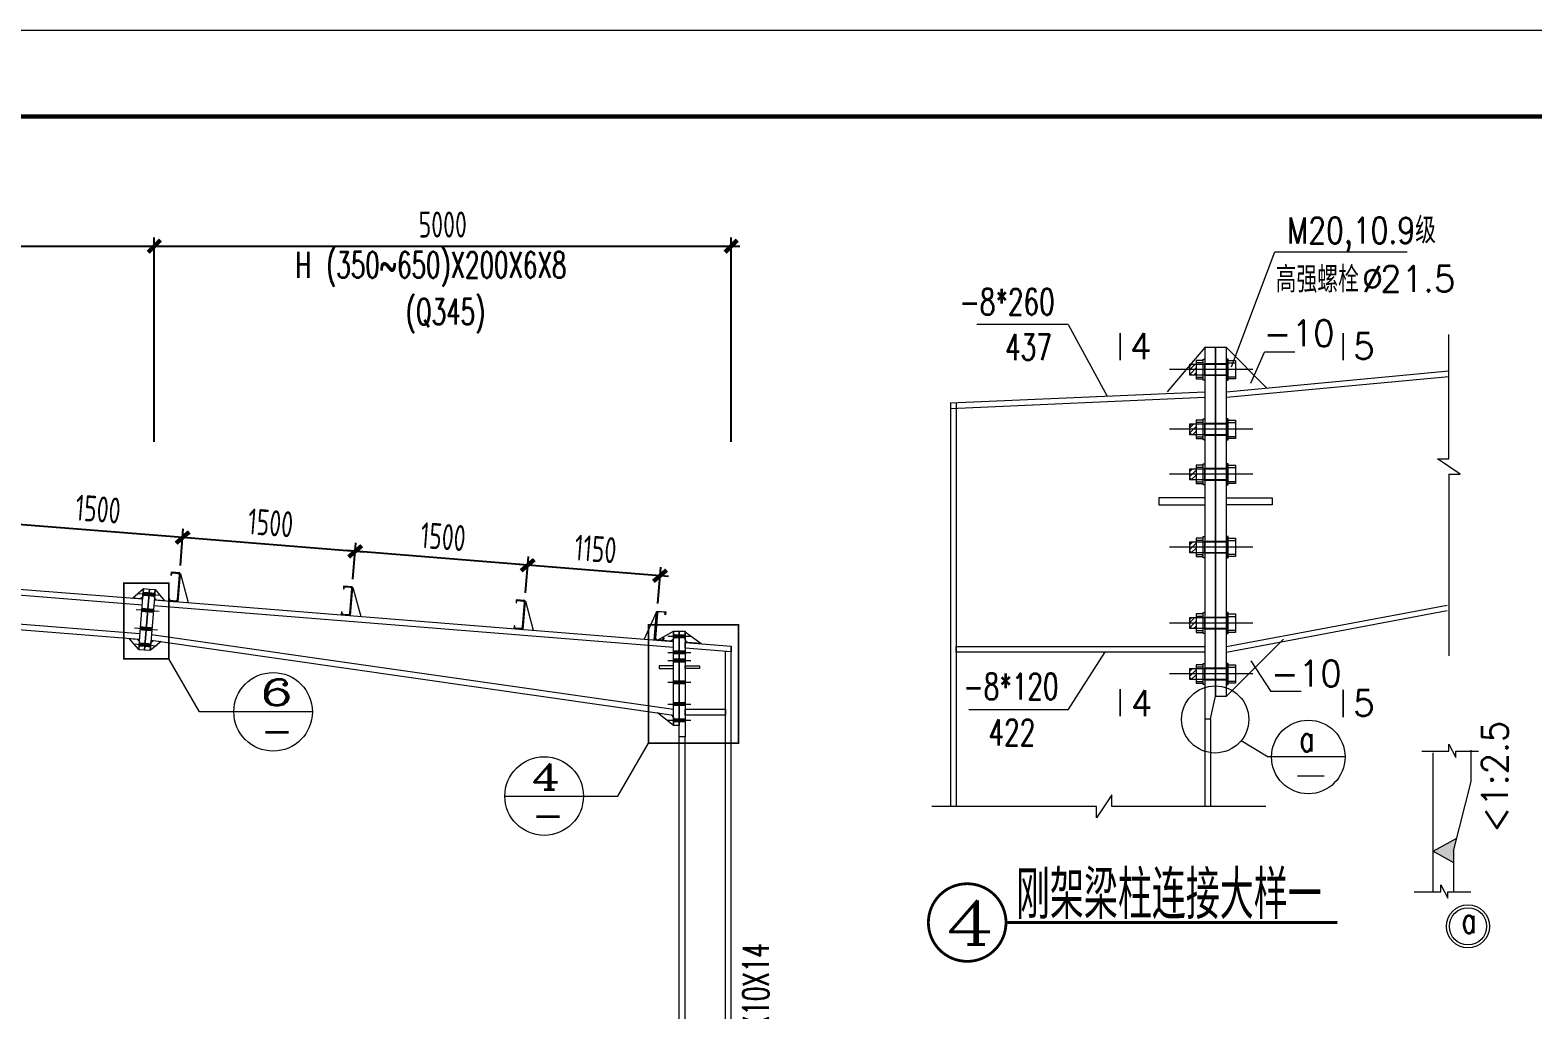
# Model space of a CAD drawing. Header units: millimetres. Extents: x 19781 to 898973, y -947928 to -267362.
# Drawn here: x 649270 to 675319, y -454923 to -437940 of the extents above; entities that cross this region are included whole.
import ezdxf

# ---------------------------------------------------------------- set-up
doc = ezdxf.new("R2010")
doc.units = ezdxf.units.MM
doc.header["$LTSCALE"] = 100
doc.linetypes.add('DOTE', pattern=[2.42, 2, -0.2, 0.02, -0.2])
doc.layers.get('0').update_dxf_attribs({"lineweight": 18})
for name, color, linetype, lineweight in [('1000', 2, 'Continuous', 18), ('11', 3, 'Continuous', 18), ('114', 2, 'Continuous', 18), ('14', 2, 'Continuous', 18), ('AXIS', 3, 'Continuous', 18), ('BORDER', 7, 'Continuous', 18), ('DIM', 3, 'Continuous', 18), ('DIM_IDEN', 3, 'Continuous', 18), ('DOTE', 1, 'DOTE', 18), ('J', 4, 'Continuous', 18), ('PUB_TEXT', 7, 'Continuous', 18), ('TC', 151, 'Continuous', 18), ('卫浴', 7, 'Continuous', 18), ('字体_编号', 4, 'Continuous', 18), ('数字', 3, 'Continuous', 20), ('标注', 4, 'Continuous', 18), ('螺栓孔标注', 253, 'Continuous', 18)]:
    doc.layers.add(name, color=color, linetype=linetype, lineweight=lineweight)
doc.styles.add('7MMCN', font='simplex.shx', dxfattribs={"width": 0.7, "bigfont": 'hztxt.shx'})
doc.styles.add('_HZTXT', font='txt.shx', dxfattribs={"width": 0.7, "bigfont": 'hztxt.shx'})
doc.styles.add('_TCH_LABEL', font='complex.shx', dxfattribs={"bigfont": 'gbcbig.shx'})
doc.styles.add('dim_font', font='simplex.shx', dxfattribs={"width": 0.8, "bigfont": 'gbcbig.shx'})
doc.styles.add('HZ1', font='txt.shx', dxfattribs={"bigfont": 'hztxt.shx'})
doc.styles.add('TSSD_REIN', font='tssdeng.shx', dxfattribs={"width": 0.7, "bigfont": 'hztxt.shx'})
doc.dimstyles.new('TSSD_100_100', dxfattribs={"dimtxt": 300, "dimasz": 100, "dimexe": 100, "dimexo": 250, "dimgap": 100, "dimtad": 1, "dimdec": 0, "dimzin": 0, "dimdsep": 46, "dimtxsty": 'TSSD_REIN', "dimblk": 'ARCHTICK', "dimcen": 0, "dimdle": 100, "dimclrt": 7, "dimadec": 0, "dimazin": 0, "dimtfac": 1, "dimtdec": 0, "dimtix": 1, "dimtmove": 2, "dimatfit": 3, "dimfxl": 1, "dimtolj": 1, "dimtzin": 0, "dimarcsym": 0})
pattern_1 = [(45, (0, 0), (-28.13225, 28.13225), [])]

# ---------------------------------------------------------------- blocks, each defined once
blk = doc.blocks.new('_ArchTick_0')
at = {"color": 0, "linetype": 'ByBlock'}
blk.add_lwpolyline([(-0.71, -0.71, 0.5, 0.5, 0), (0.71, 0.71, 0.5, 0.5, 0)], format="xyseb", dxfattribs=at)
blk = doc.blocks.new('*X525')
at = {"layer": 'DIM', "color": 0, "lineweight": -2, "ltscale": 100, "transparency": 16777216}
for p, q in [((631273, -441686), (651573, -441686)), ((631423, -445074), (631423, -441536)), ((651423, -445074), (651423, -441536))]:
    blk.add_line(p, q, dxfattribs=at)
at = {"layer": 'DIM', "color": 0, "lineweight": -2, "ltscale": 100, "transparency": 16777216, "xscale": 150, "yscale": 150, "zscale": 150, "rotation": 180}
blk.add_blockref('_ArchTick_0', (631423, -441686), dxfattribs=at)
at = {"layer": 'DIM', "color": 0, "lineweight": -2, "ltscale": 100, "transparency": 16777216, "xscale": 150, "yscale": 150, "zscale": 150}
blk.add_blockref('_ArchTick_0', (651423, -441686), dxfattribs=at)
at = {"layer": 'DIM', "color": 7, "ltscale": 100, "transparency": 16777216, "insert": (641423, -441311), "char_height": 450, "width": 4095, "attachment_point": 5, "style": 'TSSD_REIN'}
blk.add_mtext('10000', dxfattribs=at)
blk = doc.blocks.new('_ARCHTICK')
at = {"color": 0, "linetype": 'ByBlock', "const_width": 0.5}
blk.add_lwpolyline([(-0.5, -0.5), (0.5, 0.5)], dxfattribs=at)
blk = doc.blocks.new('*X526')
at = {"layer": 'DIM', "color": 0, "lineweight": -2, "ltscale": 100, "transparency": 16777216}
for p, q in [((651273, -441686), (661573, -441686)), ((651423, -445074), (651423, -441536)), ((661423, -445074), (661423, -441536))]:
    blk.add_line(p, q, dxfattribs=at)
at = {"layer": 'DIM', "color": 0, "lineweight": -2, "ltscale": 100, "transparency": 16777216, "xscale": 150, "yscale": 150, "zscale": 150, "rotation": 180}
blk.add_blockref('_ArchTick_0', (651423, -441686), dxfattribs=at)
at = {"layer": 'DIM', "color": 0, "lineweight": -2, "ltscale": 100, "transparency": 16777216, "xscale": 150, "yscale": 150, "zscale": 150}
blk.add_blockref('_ArchTick_0', (661423, -441686), dxfattribs=at)
at = {"layer": 'DIM', "color": 7, "ltscale": 100, "transparency": 16777216, "insert": (656423, -441311), "char_height": 450, "width": 3330, "attachment_point": 5, "style": 'TSSD_REIN'}
blk.add_mtext('5000', dxfattribs=at)
blk = doc.blocks.new('A$C006D4F7D')
for p, q in [((54, 200), (0, 0)), ((54, 200), (58, 200)), ((70, 6), (54, 200)), ((74, 6), (58, 205))]:
    blk.add_line(p, q)
at = {"layer": 'J'}
blk.add_lwpolyline([(128, 24), (128, 30), (132, 31), (134, 11), (74, 6), (58, 205), (118, 210), (119, 190), (115, 190), (115, 196, 0.414214), (104, 205), (72, 202, 0.414214), (63, 192), (77, 20, 0.414214), (87, 11), (119, 14, 0.414214)], format="xyb", close=True, dxfattribs=at)
blk = doc.blocks.new('*X553')
at = {"layer": 'DIM', "color": 0, "lineweight": -2, "ltscale": 100, "transparency": 16777216}
for p, q in [((648886, -446979), (648937, -446347)), ((652065, -446748), (648775, -446485)), ((651877, -447218), (651927, -446587))]:
    blk.add_line(p, q, dxfattribs=at)
at = {"layer": 'DIM', "color": 0, "lineweight": -2, "ltscale": 100, "transparency": 16777216, "xscale": 150, "yscale": 150, "zscale": 150}
for p, rotation in [((648925, -446497), 175.4260801300329), ((651915, -446736), 355.426080130033)]:
    blk.add_blockref('_ArchTick_0', p, dxfattribs=dict(at, rotation=rotation))
at = {"layer": 'DIM', "color": 7, "ltscale": 100, "transparency": 16777216, "insert": (650450, -446243), "char_height": 450, "width": 3195, "attachment_point": 5, "rotation": 355.4261, "style": 'TSSD_REIN'}
blk.add_mtext('1500', dxfattribs=at)
blk = doc.blocks.new('*X554')
at = {"layer": 'DIM', "color": 0, "lineweight": -2, "ltscale": 100, "transparency": 16777216}
for p, q in [((655055, -446987), (651766, -446724)), ((651877, -447218), (651927, -446587)), ((654867, -447457), (654917, -446826))]:
    blk.add_line(p, q, dxfattribs=at)
at = {"layer": 'DIM', "color": 0, "lineweight": -2, "ltscale": 100, "transparency": 16777216, "xscale": 150, "yscale": 150, "zscale": 150}
for p, rotation in [((651915, -446736), 175.4260801300337), ((654906, -446975), 355.4260801300337)]:
    blk.add_blockref('_ArchTick_0', p, dxfattribs=dict(at, rotation=rotation))
at = {"layer": 'DIM', "color": 7, "ltscale": 100, "transparency": 16777216, "insert": (653440, -446482), "char_height": 450, "width": 3195, "attachment_point": 5, "rotation": 355.4261, "style": 'TSSD_REIN'}
blk.add_mtext('1500', dxfattribs=at)
blk = doc.blocks.new('*X555')
at = {"layer": 'DIM', "color": 0, "lineweight": -2, "ltscale": 100, "transparency": 16777216}
for p, q in [((658045, -447227), (654756, -446963)), ((654867, -447457), (654917, -446826)), ((657857, -447696), (657908, -447065))]:
    blk.add_line(p, q, dxfattribs=at)
at = {"layer": 'DIM', "color": 0, "lineweight": -2, "ltscale": 100, "transparency": 16777216, "xscale": 150, "yscale": 150, "zscale": 150}
for p, rotation in [((654906, -446975), 175.4260801300335), ((657896, -447215), 355.4260801300335)]:
    blk.add_blockref('_ArchTick_0', p, dxfattribs=dict(at, rotation=rotation))
at = {"layer": 'DIM', "color": 7, "ltscale": 100, "transparency": 16777216, "insert": (656431, -446721), "char_height": 450, "width": 3195, "attachment_point": 5, "rotation": 355.4261, "style": 'TSSD_REIN'}
blk.add_mtext('1500', dxfattribs=at)
blk = doc.blocks.new('*X556')
at = {"layer": 'DIM', "color": 0, "lineweight": -2, "ltscale": 100, "transparency": 16777216}
for p, q in [((660338, -447410), (657746, -447203)), ((657857, -447696), (657908, -447065)), ((660150, -447880), (660201, -447249))]:
    blk.add_line(p, q, dxfattribs=at)
at = {"layer": 'DIM', "color": 0, "lineweight": -2, "ltscale": 100, "transparency": 16777216, "xscale": 150, "yscale": 150, "zscale": 150}
for p, rotation in [((657896, -447215), 175.4260801300328), ((660189, -447398), 355.4260801300327)]:
    blk.add_blockref('_ArchTick_0', p, dxfattribs=dict(at, rotation=rotation))
at = {"layer": 'DIM', "color": 7, "ltscale": 100, "transparency": 16777216, "insert": (659072, -446933), "char_height": 450, "width": 3195, "attachment_point": 5, "rotation": 355.4261, "style": 'TSSD_REIN'}
blk.add_mtext('1150', dxfattribs=at)
blk = doc.blocks.new('A$C52C0142B')
at = {"layer": 'TC', "linetype": 'Continuous'}
h = blk.add_hatch(dxfattribs=at)
h.set_pattern_fill('ANSI31', color=3, style=0, pattern_type=0)
h.set_pattern_definition(pattern_1)
h.paths.add_polyline_path([(3110, 6917), (3060, 6917), (3037, 6894), (3037, 6854), (3110, 6854)], flags=0)
h.paths.add_polyline_path([(3110, 6854), (3037, 6854), (3037, 6813), (3060, 6790), (3110, 6790)], flags=0)
h = blk.add_hatch(dxfattribs=at)
h.set_pattern_fill('ANSI31', color=3, style=0, pattern_type=0)
h.set_pattern_definition(pattern_1)
h.paths.add_polyline_path([(3110, 6227), (3060, 6227), (3037, 6204), (3037, 6164), (3110, 6164)], flags=0)
h.paths.add_polyline_path([(3110, 6164), (3037, 6164), (3037, 6123), (3060, 6100), (3110, 6100)], flags=0)
h = blk.add_hatch(dxfattribs=at)
h.set_pattern_fill('ANSI31', color=3, style=0, pattern_type=0)
h.set_pattern_definition(pattern_1)
h.paths.add_polyline_path([(3110, 5708), (3060, 5708), (3037, 5685), (3037, 5644), (3110, 5644)], flags=0)
h.paths.add_polyline_path([(3110, 5644), (3037, 5644), (3037, 5604), (3060, 5581), (3110, 5581)], flags=0)
h = blk.add_hatch(dxfattribs=at)
h.set_pattern_fill('ANSI31', color=3, style=0, pattern_type=0)
h.set_pattern_definition(pattern_1)
h.paths.add_polyline_path([(3110, 4865), (3060, 4865), (3037, 4842), (3037, 4802), (3110, 4802)], flags=0)
h.paths.add_polyline_path([(3110, 4802), (3037, 4802), (3037, 4761), (3060, 4738), (3110, 4738)], flags=0)
h = blk.add_hatch(dxfattribs=at)
h.set_pattern_fill('ANSI31', color=3, style=0, pattern_type=0)
h.set_pattern_definition(pattern_1)
h.paths.add_polyline_path([(3110, 3988), (3060, 3988), (3037, 3965), (3037, 3925), (3110, 3925)], flags=0)
h.paths.add_polyline_path([(3110, 3925), (3037, 3925), (3037, 3884), (3060, 3861), (3110, 3861)], flags=0)
h = blk.add_hatch(dxfattribs=at)
h.set_pattern_fill('ANSI31', color=3, style=0, pattern_type=0)
h.set_pattern_definition(pattern_1)
h.paths.add_polyline_path([(3110, 3400), (3060, 3400), (3037, 3377), (3037, 3337), (3110, 3337)], flags=0)
h.paths.add_polyline_path([(3110, 3337), (3037, 3337), (3037, 3296), (3060, 3273), (3110, 3273)], flags=0)
at = {"layer": '字体_编号', "linetype": 'Continuous'}
blk.add_hatch(color=4, dxfattribs=at).paths.add_polyline_path([(5847, 1288), (6085, 1160), (6085, 1288), (6123, 1441)], flags=0)
at = {"color": 7, "linetype": 'Continuous'}
for p, q in [((1633, 7377), (575, 7377)), ((3212, 7108), (2775, 6599)), ((3212, 7108), (3212, 1807)), ((3334, 6934), (3334, 7108)), ((3334, 6934), (3334, 7108)), ((3461, 7108), (3924, 6645)), ((273, 6469), (3212, 6599)), ((273, 6406), (3212, 6535)), ((273, 6469), (273, 1807)), ((336, 6469), (336, 1807)), ((3334, 6599), (3334, 6535)), ((3207, 5371), (2680, 5371)), ((2680, 5371), (2680, 5290)), ((2680, 5290), (3207, 5290)), ((3461, 5371), (3988, 5371)), ((3988, 5290), (3461, 5290)), ((3988, 5371), (3988, 5290)), ((3461, 3655), (6009, 4133)), ((3461, 3591), (6009, 4069)), ((3461, 3082), (4120, 3741)), ((3212, 3591), (336, 3591)), ((1633, 2923), (485, 2923)), ((3275, 2819), (3275, 1807))]:
    blk.add_line(p, q, dxfattribs=at)
for p, q in [((3461, 6599), (6030, 6840)), ((3461, 6535), (6030, 6776)), ((5847, 1288), (5847, 2426)), ((6085, 1288), (6287, 2096)), ((5846, 1288), (5846, 820))]:
    blk.add_line(p, q)
at = {"ltscale": 100}
for p, q in [((3275, 2819), (3334, 3082)), ((3212, 2819), (3275, 2819))]:
    blk.add_line(p, q, dxfattribs=at)
at = {"color": 7, "linetype": 'Continuous'}
blk.add_lwpolyline([(3334, 3082), (3334, 7108), (3212, 7108), (3212, 3082)], dxfattribs=at)
for points in [[(3334, 3082), (3461, 3082), (3461, 7108), (3334, 7108)], [(3212, 3591), (336, 3591), (336, 3655), (3212, 3655)]]:
    blk.add_lwpolyline(points, close=True, dxfattribs=at)
at = {"layer": '1000'}
blk.add_lwpolyline([(913, 465, 36, 36, 0), (4743, 465, 36, 36, 0)], format="xyseb", dxfattribs=at)
at = {"layer": 'AXIS'}
blk.add_lwpolyline([(913, 465, 32, 32, 1), (16, 465, 32, 32, 1)], format="xyseb", close=True, dxfattribs=at)
at = {"layer": 'TC', "color": 7}
for p, q in [((1633, 7377), (2081, 6549)), ((1633, 2923), (2054, 3586))]:
    blk.add_line(p, q, dxfattribs=at)
at = {"layer": 'TC', "color": 3}
for p, q in [((3767, 6854), (2801, 6854)), ((3060, 6917), (3037, 6894)), ((3060, 6790), (3037, 6813)), ((3767, 6164), (2801, 6164)), ((3060, 6227), (3037, 6204)), ((3060, 6100), (3037, 6123)), ((3767, 5644), (2801, 5644)), ((3060, 5708), (3037, 5685)), ((3060, 5581), (3037, 5604)), ((3060, 4865), (3037, 4842)), ((3767, 4802), (2801, 4802)), ((3060, 4738), (3037, 4761)), ((3767, 3925), (2801, 3925)), ((3060, 3988), (3037, 3965)), ((3060, 3861), (3037, 3884)), ((3767, 3337), (2801, 3337)), ((3060, 3400), (3037, 3377)), ((3060, 3273), (3037, 3296))]:
    blk.add_line(p, q, dxfattribs=at)
for points in [[(3110, 6747), (3193, 6747), (3193, 6960), (3110, 6960)], [(3212, 6732), (3193, 6732), (3193, 6975), (3212, 6975)], [(3461, 6732), (3480, 6732), (3480, 6975), (3461, 6975)], [(3563, 6747), (3480, 6747), (3480, 6960), (3563, 6960)], [(3037, 6917), (3461, 6917), (3461, 6790), (3037, 6790)], [(3110, 6767), (3193, 6767), (3193, 6931), (3110, 6931)], [(3461, 6784), (3212, 6784), (3212, 6924), (3461, 6924)], [(3563, 6767), (3480, 6767), (3480, 6931), (3563, 6931)], [(3110, 6057), (3193, 6057), (3193, 6270), (3110, 6270)], [(3212, 6042), (3193, 6042), (3193, 6285), (3212, 6285)], [(3461, 6042), (3480, 6042), (3480, 6285), (3461, 6285)], [(3563, 6057), (3480, 6057), (3480, 6270), (3563, 6270)], [(3037, 6227), (3461, 6227), (3461, 6100), (3037, 6100)], [(3110, 6077), (3193, 6077), (3193, 6241), (3110, 6241)], [(3461, 6093), (3212, 6093), (3212, 6234), (3461, 6234)], [(3563, 6077), (3480, 6077), (3480, 6241), (3563, 6241)], [(3110, 5538), (3193, 5538), (3193, 5751), (3110, 5751)], [(3212, 5523), (3193, 5523), (3193, 5766), (3212, 5766)], [(3461, 5523), (3480, 5523), (3480, 5766), (3461, 5766)], [(3563, 5538), (3480, 5538), (3480, 5751), (3563, 5751)], [(3037, 5708), (3461, 5708), (3461, 5581), (3037, 5581)], [(3110, 5558), (3193, 5558), (3193, 5722), (3110, 5722)], [(3461, 5574), (3212, 5574), (3212, 5714), (3461, 5714)], [(3563, 5558), (3480, 5558), (3480, 5722), (3563, 5722)], [(3037, 4865), (3461, 4865), (3461, 4738), (3037, 4738)], [(3110, 4695), (3193, 4695), (3193, 4908), (3110, 4908)], [(3110, 4716), (3193, 4716), (3193, 4879), (3110, 4879)], [(3212, 4680), (3193, 4680), (3193, 4924), (3212, 4924)], [(3461, 4732), (3212, 4732), (3212, 4872), (3461, 4872)], [(3461, 4680), (3480, 4680), (3480, 4924), (3461, 4924)], [(3563, 4695), (3480, 4695), (3480, 4908), (3563, 4908)], [(3563, 4716), (3480, 4716), (3480, 4879), (3563, 4879)], [(3110, 3818), (3193, 3818), (3193, 4031), (3110, 4031)], [(3110, 3838), (3193, 3838), (3193, 4002), (3110, 4002)], [(3212, 3803), (3193, 3803), (3193, 4046), (3212, 4046)], [(3461, 3855), (3212, 3855), (3212, 3995), (3461, 3995)], [(3461, 3803), (3480, 3803), (3480, 4046), (3461, 4046)], [(3563, 3818), (3480, 3818), (3480, 4031), (3563, 4031)], [(3563, 3838), (3480, 3838), (3480, 4002), (3563, 4002)], [(3037, 3988), (3461, 3988), (3461, 3861), (3037, 3861)], [(3037, 3400), (3461, 3400), (3461, 3273), (3037, 3273)], [(3110, 3230), (3193, 3230), (3193, 3443), (3110, 3443)], [(3110, 3250), (3193, 3250), (3193, 3414), (3110, 3414)], [(3212, 3215), (3193, 3215), (3193, 3459), (3212, 3459)], [(3461, 3267), (3212, 3267), (3212, 3407), (3461, 3407)], [(3461, 3215), (3480, 3215), (3480, 3459), (3461, 3459)], [(3563, 3230), (3480, 3230), (3480, 3443), (3563, 3443)], [(3563, 3250), (3480, 3250), (3480, 3414), (3563, 3414)]]:
    blk.add_lwpolyline(points, close=True, dxfattribs=at)
at = {"layer": '卫浴'}
for p, q in [((3631, 2567), (3944, 2378)), ((5718, 2445), (6029, 2445)), ((6029, 2527), (6109, 2372)), ((6029, 2445), (6029, 2527)), ((6109, 2445), (6373, 2445)), ((6109, 2372), (6109, 2445)), ((4831, 2378), (3944, 2378)), ((4280, 2159), (4589, 2159)), ((5939, 820), (5939, 902)), ((5939, 902), (6019, 748)), ((5628, 820), (5939, 820)), ((6019, 748), (6019, 820)), ((6019, 820), (6283, 820))]:
    blk.add_line(p, q, dxfattribs=at)
for points in [[(2232, 7278, 16.7, 16.7, 0), (2232, 6960, 16.7, 16.7, 0)], [(4809, 7278, 16.7, 16.7, 0), (4809, 6960, 16.7, 16.7, 0)], [(2232, 3164, 16.7, 16.7, 0), (2232, 2846, 16.7, 16.7, 0)], [(4809, 3154, 16.7, 16.7, 0), (4809, 2836, 16.7, 16.7, 0)]]:
    blk.add_lwpolyline(points, format="xyseb", dxfattribs=at)
for centre, radius in [((3330, 2812), 388), ((4406, 2378), 425), ((6251, 421), 249), ((6251, 421), 215)]:
    blk.add_circle(centre, radius, dxfattribs=at)
at = {"layer": '字体_编号', "color": 4}
for p, q in [((6287, 2096), (6287, 2456)), ((5847, 1288), (6123, 1441)), ((5847, 1288), (6085, 1160)), ((6085, 1288), (6085, 827))]:
    blk.add_line(p, q, dxfattribs=at)
at = {"layer": '标注', "color": 7, "linetype": 'Continuous'}
for p, q in [((3519, 6885), (4019, 8213)), ((4019, 8213), (5547, 8213)), ((4019, 8213), (5023, 8213)), ((3741, 6697), (3901, 7054)), ((4251, 7054), (3901, 7054)), ((3743, 3490), (3975, 3136)), ((4324, 3136), (3975, 3136))]:
    blk.add_line(p, q, dxfattribs=at)
at = {"layer": '螺栓孔标注'}
for p, q in [((6030, 5822), (6030, 7261)), ((6162, 5646), (5898, 5822)), ((5898, 5822), (6030, 5822)), ((6030, 5646), (6030, 3548)), ((6030, 5646), (6162, 5646)), ((2135, 1939), (1959, 1675)), ((2135, 1807), (2135, 1939)), ((1959, 1807), (57, 1807)), ((1959, 1675), (1959, 1807)), ((3914, 1807), (2135, 1807))]:
    blk.add_line(p, q, dxfattribs=at)
at = {"layer": 'DIM', "style": '7MMCN', "width": 0.7}
blk.add_text('刚架梁柱连接大样一', height=560.7, dxfattribs=at).set_placement((1028, 505))
at = {"layer": 'PUB_TEXT', "color": 4, "linetype": 'DOTE', "style": '_TCH_LABEL', "width": 1.3125}
blk.add_text('4', height=507, dxfattribs=at).set_placement((211, 211))
at = {"layer": 'TC', "color": 7}
for s, height, style, width, p in [('M20,10.9级', 300.4, '_HZTXT', 0.8, (4158, 8312)), ('高强螺栓', 300.4, '_HZTXT', 0.8, (4029, 7745)), ('%%C', 300.4, 'dim_font', 0.965103, (5024, 7754)), ('21.5', 300.4, 'dim_font', 0.965103, (5236, 7754)), ('-8*260', 300.4, 'dim_font', 0.7, (376, 7488)), ('-10', 300.4, 'dim_font', 0.965103, (3890, 7124)), ('437', 300.4, 'dim_font', 0.7, (902, 6965)), ('4', 300, 'dim_font', 0.965103, (2346, 6974)), ('5', 300, 'dim_font', 0.965103, (4924, 6974)), ('-10', 300.4, 'dim_font', 0.965103, (3973, 3193)), ('-8*120', 300.4, 'dim_font', 0.7, (421, 3044)), ('4', 300, 'dim_font', 0.965103, (2356, 2849)), ('5', 300, 'dim_font', 0.965103, (4924, 2850)), ('422', 300.4, 'dim_font', 0.7, (711, 2512))]:
    blk.add_text(s, height=height, dxfattribs=dict(at, style=style, width=width)).set_placement(p)
at = {"layer": 'TC', "color": 7, "style": 'dim_font', "width": 0.965103}
blk.add_text('<1:2.5', height=300.4, rotation=90, dxfattribs=at).set_placement((6713, 1505))
at = {"layer": '卫浴', "style": 'dim_font', "width": 0.7}
for p in [(4303, 2442), (6177, 344)]:
    blk.add_text('a', height=300, dxfattribs=at).set_placement(p)

msp = doc.modelspace()

# ---------------------------------------------------------------- linework, layer by layer
at = {"layer": '11'}
for p, q in [((631614.6, -446332.16), (651215.86, -447900.26)), ((631622.57, -446232.47), (651223.82, -447800.58)), ((631566.74, -446930.24), (651168.03, -448498.35)), ((631574.72, -446830.56), (651176, -448398.67)), ((651415.23, -447916.21), (660423.21, -448636.86)), ((651423.19, -447816.52), (660423.21, -448536.53)), ((651367.4, -448514.29), (660423.21, -449812.41)), ((651375.38, -448414.43), (660423.21, -449711.39)), ((661323.21, -461616.53), (661323.21, -448708.85)), ((661423.21, -448716.86), (661323.21, -448708.85)), ((661423.21, -461616.53), (661423.21, -448716.86)), ((660523.21, -461616.53), (660523.21, -450192.41)), ((660623.21, -450192.41), (660523.21, -450192.41)), ((660623.21, -461616.53), (660623.21, -450192.41))]:
    msp.add_line(p, q, dxfattribs=at)
at = {"layer": '114', "color": 2, "linetype": 'ByBlock'}
for p, q in [((651131.31, -447702.89), (651530.04, -447734.78)), ((651109, -447982), (651507.73, -448013.89)), ((651083.49, -448300.98), (651482.22, -448332.87)), ((660323.21, -448446.53), (660723.21, -448446.53)), ((651061.17, -448580.09), (651459.9, -448611.98)), ((660323.21, -448726.86), (660723.21, -448726.86)), ((660323.21, -448866.86), (660723.21, -448866.86)), ((660323.21, -449244.86), (660723.21, -449244.86)), ((660323.21, -449621.39), (660723.21, -449621.39)), ((660323.21, -449902.41), (660723.21, -449902.41))]:
    msp.add_line(p, q, dxfattribs=at)
at = {"layer": '114', "color": 1}
for points in [[(651231, -447710.87, 70, 70, 0), (651430.36, -447726.81, 70, 70, 0)], [(651208.68, -447989.98, 70, 70, 0), (651408.05, -448005.92, 70, 70, 0)], [(651183.17, -448308.95, 70, 70, 0), (651382.53, -448324.9, 70, 70, 0)], [(651160.85, -448588.06, 70, 70, 0), (651360.22, -448604, 70, 70, 0)], [(660423.21, -448446.53, 70, 70, 0), (660623.21, -448446.53, 70, 70, 0)], [(660423.21, -448726.86, 70, 70, 0), (660623.21, -448726.86, 70, 70, 0)], [(660423.21, -448866.86, 70, 70, 0), (660623.21, -448866.86, 70, 70, 0)], [(660423.21, -449244.86, 70, 70, 0), (660623.21, -449244.86, 70, 70, 0)], [(660423.21, -449621.39, 70, 70, 0), (660623.21, -449621.39, 70, 70, 0)], [(660423.21, -449902.41, 70, 70, 0), (660623.21, -449902.41, 70, 70, 0)]]:
    msp.add_lwpolyline(points, format="xyseb", dxfattribs=at)
at = {"layer": '14'}
for p, q in [((651044.39, -447786.22), (651238.17, -447621.15)), ((651153.52, -448679.76), (651238.17, -447621.15)), ((651227.01, -447760.7), (651183.95, -447797.39)), ((651238.17, -447621.15), (651227.01, -447760.7)), ((651238.17, -447621.15), (651337.86, -447629.12)), ((651337.86, -447629.12), (651253.2, -448687.74)), ((651253.2, -448687.74), (651337.86, -447629.12)), ((651337.86, -447629.12), (651437.54, -447637.1)), ((651437.54, -447637.1), (651352.88, -448695.71)), ((651426.38, -447776.65), (651437.55, -447637.09)), ((651463.07, -447819.71), (651426.38, -447776.65)), ((651437.55, -447637.09), (651602.62, -447830.88)), ((651183.95, -447797.39), (651044.39, -447786.22)), ((651602.62, -447830.88), (651463.07, -447819.71)), ((651153.68, -448677.78), (650988.6, -448483.99)), ((650988.6, -448483.99), (651128.15, -448495.16)), ((651128.15, -448495.16), (651164.84, -448538.22)), ((651164.84, -448538.22), (651153.68, -448677.78)), ((651545.58, -448539.84), (651353.04, -448693.72)), ((651353.04, -448693.72), (651364.21, -448554.17)), ((651364.21, -448554.17), (651406.99, -448519.97)), ((651406.99, -448519.97), (651545.58, -448539.84)), ((660144.1, -448514.2), (660423.21, -448356.53)), ((660383.33, -448533.34), (660144.1, -448514.2)), ((660423.21, -448496.53), (660383.33, -448533.34)), ((660423.21, -449992.41), (660423.21, -448356.21)), ((660423.21, -448356.21), (660523.21, -448356.21)), ((660423.21, -448356.53), (660423.21, -448496.53)), ((660523.21, -450192.41), (660523.21, -448356.21)), ((660523.21, -448356.21), (660623.21, -448356.21)), ((660523.21, -448356.21), (660523.21, -449992.41)), ((660623.21, -448356.21), (660623.21, -450192.41)), ((660623.21, -448512.53), (660623.21, -448372.53)), ((660623.21, -448372.53), (660902.32, -448574.86)), ((660663.08, -448555.72), (660623.21, -448512.53)), ((660623.21, -448552.53), (661423.21, -448616.53)), ((660623.21, -448652.85), (660623.21, -448552.53)), ((660902.32, -448574.86), (660663.08, -448555.72)), ((651253.2, -448687.74), (651153.52, -448679.76)), ((651352.88, -448695.71), (651253.2, -448687.74)), ((661423.21, -448716.86), (660623.21, -448652.85)), ((661423.21, -448616.53), (661423.21, -448716.86)), ((660423.21, -448956.86), (660173.21, -448956.86)), ((660173.21, -448956.86), (660173.21, -449006.86)), ((660173.21, -449006.86), (660423.21, -449006.86)), ((660423.21, -449006.86), (660423.21, -448956.86)), ((660623.21, -448956.86), (660873.21, -448956.86)), ((660623.21, -449006.86), (660623.21, -448956.86)), ((660873.21, -449006.86), (660623.21, -449006.86)), ((660873.21, -448956.86), (660873.21, -449006.86)), ((660423.21, -449992.41), (660146.04, -449772.68)), ((660146.04, -449772.68), (660383.61, -449806.73)), ((660383.61, -449806.73), (660423.21, -449852.41)), ((660423.21, -449852.41), (660423.21, -449992.41)), ((660623.21, -449711.9), (661323.21, -449711.9)), ((660623.21, -449811.9), (660623.21, -449711.9)), ((661323.21, -449811.9), (660623.21, -449811.9)), ((661323.21, -449711.9), (661323.21, -449811.9)), ((660523.21, -449992.41), (660423.21, -449992.41)), ((660623.21, -450192.41), (660523.21, -450192.41))]:
    msp.add_line(p, q, dxfattribs=at)
at = {"layer": 'BORDER'}
msp.add_lwpolyline([(571798, -500940), (571798, -437940), (705448, -437940), (705448, -500940)], close=True, dxfattribs=at)
msp.add_lwpolyline([(575548, -499440, 75, 75, 0), (575548, -439440, 75, 75, 0), (703948, -439440, 75, 75, 0), (703948, -499440, 75, 75, 0)], format="xyseb", close=True, dxfattribs=at)
at = {"layer": 'DIM_IDEN'}
for p, q in [((652205.93, -449756.61), (651674.69, -448837.53)), ((654163.78, -449756.61), (652205.93, -449756.61)), ((659457.96, -451216.61), (659989.21, -450297.53)), ((657500.12, -451216.61), (659457.96, -451216.61))]:
    msp.add_line(p, q, dxfattribs=at)
for centre in [(653482.87, -449756.61), (658181.02, -451216.61)]:
    msp.add_circle(centre, 680.91, dxfattribs=at)
at = {"layer": 'DOTE', "linetype": 'DOTE', "ltscale": 10}
msp.add_line((661423.21, -473524.53), (661423.21, -448616.53), dxfattribs=at)
at = {"layer": 'PUB_TEXT'}
for points in [[(651674.69, -448837.53, 30, 30, 0), (650895.21, -448837.53, 30, 30, 0), (650895.21, -447525.84, 30, 30, 0), (651674.69, -447525.84, 30, 30, 0)], [(661549.69, -450297.53, 30, 30, 0), (659989.21, -450297.53, 30, 30, 0), (659989.21, -448249.84, 30, 30, 0), (661549.69, -448249.84, 30, 30, 0)]]:
    msp.add_lwpolyline(points, format="xyseb", close=True, dxfattribs=at)

# ---------------------------------------------------------------- block references
at = {"linetype": 'Continuous'}
for p, xscale, yscale, zscale, rotation in [((652011.01, -447863.55), -2.507021293975414, 2.507021294208243, 2.507021293911778, 1.390147996715996e-06), ((655001.45, -448102.78), -2.507021293975414, 2.507021294208243, 2.507021293911778, 1.390147996715996e-06), ((657991.9, -448342.02), -2.507021293975414, 2.507021294208243, 2.507021293911778, 1.390147996715996e-06), ((659914.72, -448495.85), 2.507021293946541, 2.507021293946541, 2.507021293946541, 350.8521588699477)]:
    msp.add_blockref('A$C006D4F7D', p, dxfattribs=dict(at, xscale=xscale, yscale=yscale, zscale=zscale, rotation=rotation))
at = {"layer": '数字', "ltscale": 100, "xscale": 1.5, "yscale": 1.5, "zscale": 1.5}
msp.add_blockref('A$C52C0142B', (664816.71, -454106.03), dxfattribs=at)

# ---------------------------------------------------------------- texts
at = {"style": 'HZ1', "width": 0.65}
msp.add_text('(Q345)', height=450, dxfattribs=at).set_placement((655781.6, -443045.72))
at = {"insert": (653867.21, -442384.87), "char_height": 450, "width": 5484.375, "attachment_point": 7, "style": 'HZ1'}
msp.add_mtext('{\\W0.65;H (350~650)X200X6X8}', dxfattribs=at)
at = {"insert": (662072.71, -457562.03), "char_height": 450, "width": 4450.1786, "attachment_point": 7, "rotation": 90, "style": 'HZ1'}
msp.add_mtext('{\\W0.65;H 450X260X10X14}', dxfattribs=at)
at = {"layer": 'PUB_TEXT', "style": '_TCH_LABEL'}
for s, width, p in [('6', 1.5, (653259.41, -449642.3)), ('-', 1.16667, (653259.41, -450301.35)), ('4', 1.3125, (657957.56, -451102.3)), ('-', 1.16667, (657957.56, -451761.35))]:
    msp.add_text(s, height=446.93, dxfattribs=dict(at, width=width)).set_placement(p)

# ---------------------------------------------------------------- dimensions: what is measured, and where the dimension line sits
at = {"layer": 'DIM', "ltscale": 100}
for base, p1, p2, text, picture, middle in [((651423.21, -441685.88), (631423.21, -445449.31), (651423.21, -445449.31), '10000', '*X525', (641423.21, -441310.88)), ((661423.21, -441685.88), (651423.21, -445449.31), (661423.21, -445449.31), '5000', '*X526', (656423.21, -441310.88))]:
    dim = msp.add_linear_dim(base=base, p1=p1, p2=p2, text=text, dimstyle='TSSD_100_100', override={"dimscale": 1.5, "dimsah": 1}, dxfattribs=at)
    dim.commit()
    dim.dimension.update_dxf_attribs({"geometry": picture, "text_midpoint": middle})
for base, p1, p2, text, picture, middle in [((648924.63, -446496.98), (651846.63, -447591.83), (648856.19, -447352.59), '1500', '*X553', (650449.76, -446242.79)), ((651915.08, -446736.22), (654837.08, -447831.06), (651846.63, -447591.83), '1500', '*X554', (653440.21, -446482.03)), ((654905.53, -446975.45), (657827.52, -448070.3), (654837.08, -447831.06), '1500', '*X555', (656430.65, -446721.26)), ((657895.97, -447214.69), (660120.2, -448253.71), (657827.52, -448070.3), '1150', '*X556', (659072.21, -446932.59))]:
    dim = msp.add_linear_dim(base=base, p1=p1, p2=p2, angle=175.42608, text=text, dimstyle='TSSD_100_100', override={"dimscale": 1.5, "dimsah": 1}, dxfattribs=at)
    dim.commit()
    dim.dimension.update_dxf_attribs({"geometry": picture, "text_midpoint": middle})

doc.saveas('drawing.dxf')
